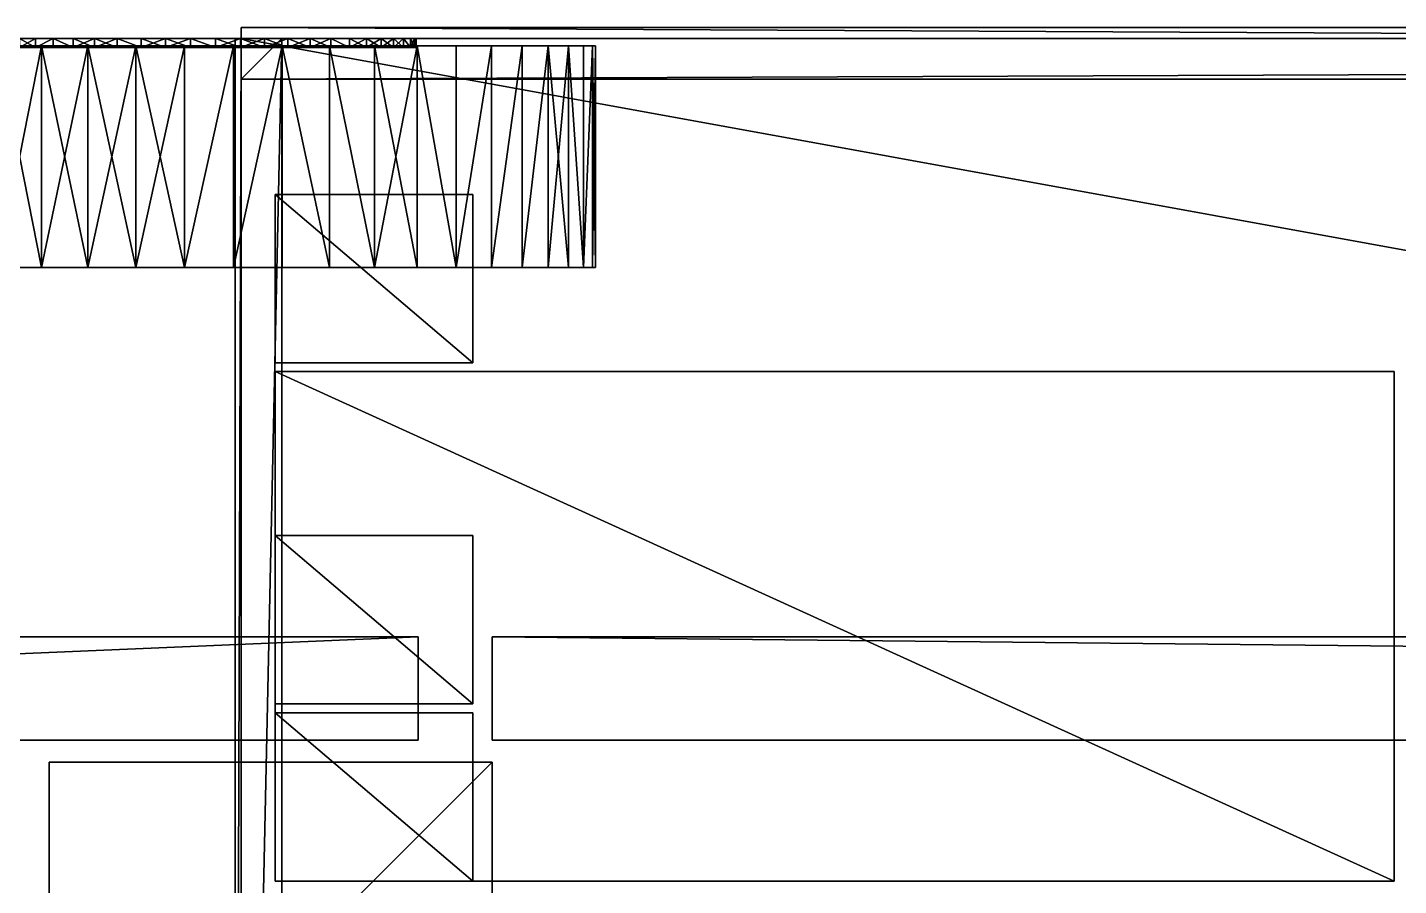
# Model space of a CAD drawing. Header units: millimetres. Extents: x -3100 to 14040, y -1280 to 1295.
# Drawn here: x -330 to 1528, y 133 to 1295 of the extents above; entities that cross this region are included whole.
import ezdxf

# ---------------------------------------------------------------- set-up
doc = ezdxf.new("R2010")
doc.units = ezdxf.units.MM

msp = doc.modelspace()

# ---------------------------------------------------------------- linework, layer by layer
at = {"layer": 'CAD_75LAB'}
for points in [[(-40, 1225, 1320), (-40, 1295, 1250), (-40, 1225, 1250)], [(-40, 1225, 1320), (-40, 1295, 1320), (-40, 1295, 1250)], [(14040, 1295, 1250), (-40, 1295, 1250), (-40, 1295, 1320)], [(14040, 1295, 1320), (14040, 1295, 1250), (-40, 1295, 1320)], [(14040, 1225, 1250), (-40, 1225, 1250), (-40, 1295, 1250)], [(14040, 1295, 1250), (14040, 1225, 1250), (-40, 1295, 1250)], [(14040, 1225, 1320), (-40, 1295, 1320), (-40, 1225, 1320)], [(14040, 1295, 1320), (-40, 1295, 1320), (14040, 1225, 1320)], [(-50.18, 1270, 1077.7), (-630.81, 1270, 639.22), (-425.42, 1270, 970.93)], [(-50.18, 1270, 1077.7), (-475.91, 1270, 152.33), (-630.81, 1270, 639.22)], [(-310.48, 1270, 42.71), (-370, 1270, 72.35), (-475.91, 1270, 152.33)], [(-50.18, 1270, 2.3), (-310.48, 1270, 42.71), (-475.91, 1270, 152.33)], [(435.91, 1270, 606.36), (-475.91, 1270, 152.33), (-50.18, 1270, 1077.7)], [(435.91, 1270, 606.36), (-50.18, 1270, 2.3), (-475.91, 1270, 152.33)], [(-50.18, 1270, 1077.7), (-425.42, 1270, 970.93), (-370, 1270, 1007.65)], [(-318.81, 1280, 740.82), (-396.52, 1280, 556.96), (-384.97, 1280, 623.67)], [(-238.6, 1280, 802.68), (-396.52, 1280, 556.96), (-318.81, 1280, 740.82)], [(-238.6, 1280, 802.68), (-373.57, 1280, 424.39), (-396.52, 1280, 556.96)], [(-318.81, 1268, 740.82), (-384.97, 1268, 623.67), (-396.52, 1268, 556.96)], [(-238.6, 1268, 802.68), (-318.81, 1268, 740.82), (-396.52, 1268, 556.96)], [(-238.6, 1268, 802.68), (-396.52, 1268, 556.96), (-373.57, 1268, 424.39)], [(-318.81, 1280, 740.82), (-384.97, 1280, 623.67), (-340.28, 1280, 714.57)], [(-318.81, 1268, 740.82), (-340.28, 1268, 714.57), (-384.97, 1268, 623.67)], [(-373.57, 1280, 424.39), (-318.81, 1280, 339.18), (-340.28, 1280, 365.43)], [(-238.6, 1280, 802.68), (-318.81, 1280, 339.18), (-373.57, 1280, 424.39)], [(-373.57, 1268, 424.39), (-340.28, 1268, 365.43), (-318.81, 1268, 339.18)], [(-238.6, 1268, 802.68), (-373.57, 1268, 424.39), (-318.81, 1268, 339.18)], [(-370, 970, 1007.65), (-310.48, 1270, 1037.29), (-370, 1270, 1007.65)], [(-370, 970, 1007.65), (-310.48, 970, 1037.29), (-310.48, 1270, 1037.29)], [(-310.48, 970, 42.71), (-370, 970, 72.35), (-370, 1270, 72.35)], [(-310.48, 970, 42.71), (-370, 1270, 72.35), (-310.48, 1270, 42.71)], [(-247.78, 1270, 1059.39), (-370, 1270, 1007.65), (-310.48, 1270, 1037.29)], [(-50.18, 1270, 1077.7), (-370, 1270, 1007.65), (-247.78, 1270, 1059.39)], [(-340.28, 1268, 714.57), (-318.81, 1268, 740.82), (-318.81, 1280, 740.82)], [(-340.28, 1268, 714.57), (-318.81, 1280, 740.82), (-340.28, 1280, 714.57)], [(-318.81, 1268, 339.18), (-340.28, 1268, 365.43), (-340.28, 1280, 365.43)], [(-318.81, 1268, 339.18), (-340.28, 1280, 365.43), (-318.81, 1280, 339.18)], [(-318.81, 1268, 740.82), (-294.49, 1280, 764.46), (-318.81, 1280, 740.82)], [(-318.81, 1268, 740.82), (-294.49, 1268, 764.46), (-294.49, 1280, 764.46)], [(-318.81, 1268, 339.18), (-318.81, 1280, 339.18), (-294.49, 1280, 315.54)], [(-294.49, 1268, 315.54), (-318.81, 1268, 339.18), (-294.49, 1280, 315.54)], [(-267.64, 1280, 294.83), (-294.49, 1280, 315.54), (-318.81, 1280, 339.18)], [(-238.6, 1280, 277.32), (-267.64, 1280, 294.83), (-318.81, 1280, 339.18)], [(-238.6, 1280, 802.68), (-318.81, 1280, 740.82), (-294.49, 1280, 764.46)], [(-238.6, 1280, 802.68), (-238.6, 1280, 277.32), (-318.81, 1280, 339.18)], [(-267.64, 1268, 294.83), (-318.81, 1268, 339.18), (-294.49, 1268, 315.54)], [(-238.6, 1268, 277.32), (-318.81, 1268, 339.18), (-267.64, 1268, 294.83)], [(-238.6, 1268, 802.68), (-294.49, 1268, 764.46), (-318.81, 1268, 740.82)], [(-238.6, 1268, 802.68), (-318.81, 1268, 339.18), (-238.6, 1268, 277.32)], [(-247.78, 970, 1059.39), (-247.78, 1270, 1059.39), (-310.48, 1270, 1037.29)], [(-310.48, 970, 1037.29), (-247.78, 970, 1059.39), (-310.48, 1270, 1037.29)], [(-310.48, 970, 42.71), (-310.48, 1270, 42.71), (-247.78, 1270, 20.61)], [(-247.78, 970, 20.61), (-310.48, 970, 42.71), (-247.78, 1270, 20.61)], [(-50.18, 1270, 2.3), (-247.78, 1270, 20.61), (-310.48, 1270, 42.71)], [(-267.64, 1268, 785.17), (-267.64, 1280, 785.17), (-294.49, 1280, 764.46)], [(-294.49, 1268, 764.46), (-267.64, 1268, 785.17), (-294.49, 1280, 764.46)], [(-267.64, 1268, 294.83), (-294.49, 1268, 315.54), (-294.49, 1280, 315.54)], [(-267.64, 1268, 294.83), (-294.49, 1280, 315.54), (-267.64, 1280, 294.83)], [(-238.6, 1280, 802.68), (-294.49, 1280, 764.46), (-267.64, 1280, 785.17)], [(-238.6, 1268, 802.68), (-267.64, 1268, 785.17), (-294.49, 1268, 764.46)], [(-238.6, 1268, 802.68), (-238.6, 1280, 802.68), (-267.64, 1280, 785.17)], [(-267.64, 1268, 785.17), (-238.6, 1268, 802.68), (-267.64, 1280, 785.17)], [(-267.64, 1268, 294.83), (-267.64, 1280, 294.83), (-238.6, 1280, 277.32)], [(-238.6, 1268, 277.32), (-267.64, 1268, 294.83), (-238.6, 1280, 277.32)], [(-247.78, 970, 1059.39), (-182.83, 1270, 1073.61), (-247.78, 1270, 1059.39)], [(-247.78, 970, 1059.39), (-182.83, 970, 1073.61), (-182.83, 1270, 1073.61)], [(-182.83, 970, 6.39), (-247.78, 970, 20.61), (-247.78, 1270, 20.61)], [(-182.83, 970, 6.39), (-247.78, 1270, 20.61), (-182.83, 1270, 6.39)], [(-50.18, 1270, 2.3), (-182.83, 1270, 6.39), (-247.78, 1270, 20.61)], [(-116.63, 1270, 1079.74), (-247.78, 1270, 1059.39), (-182.83, 1270, 1073.61)], [(-50.18, 1270, 1077.7), (-247.78, 1270, 1059.39), (-116.63, 1270, 1079.74)], [(-238.6, 1268, 802.68), (-207.75, 1280, 816.76), (-238.6, 1280, 802.68)], [(-238.6, 1268, 802.68), (-207.75, 1268, 816.76), (-207.75, 1280, 816.76)], [(-207.75, 1268, 263.24), (-238.6, 1268, 277.32), (-238.6, 1280, 277.32)], [(-207.75, 1268, 263.24), (-238.6, 1280, 277.32), (-207.75, 1280, 263.24)], [(-175.5, 1280, 827.24), (-238.6, 1280, 277.32), (-238.6, 1280, 802.68)], [(-175.5, 1280, 827.24), (-238.6, 1280, 802.68), (-207.75, 1280, 816.76)], [(-175.5, 1280, 827.24), (-207.75, 1280, 263.24), (-238.6, 1280, 277.32)], [(-175.5, 1268, 827.24), (-238.6, 1268, 802.68), (-238.6, 1268, 277.32)], [(-175.5, 1268, 827.24), (-207.75, 1268, 816.76), (-238.6, 1268, 802.68)], [(-175.5, 1268, 827.24), (-238.6, 1268, 277.32), (-207.75, 1268, 263.24)], [(-175.5, 1268, 827.24), (-175.5, 1280, 827.24), (-207.75, 1280, 816.76)], [(-207.75, 1268, 816.76), (-175.5, 1268, 827.24), (-207.75, 1280, 816.76)], [(-175.5, 1268, 252.76), (-207.75, 1268, 263.24), (-207.75, 1280, 263.24)], [(-175.5, 1268, 252.76), (-207.75, 1280, 263.24), (-175.5, 1280, 252.76)], [(-108.48, 1280, 243.12), (-175.5, 1280, 252.76), (-207.75, 1280, 263.24)], [(-41.02, 1280, 248.92), (-108.48, 1280, 243.12), (-207.75, 1280, 263.24)], [(23.38, 1280, 269.84), (-41.02, 1280, 248.92), (-207.75, 1280, 263.24)], [(81.36, 1280, 304.81), (23.38, 1280, 269.84), (-207.75, 1280, 263.24)], [(23.38, 1280, 810.16), (-207.75, 1280, 263.24), (-175.5, 1280, 827.24)], [(23.38, 1280, 810.16), (81.36, 1280, 304.81), (-207.75, 1280, 263.24)], [(-108.48, 1268, 243.12), (-207.75, 1268, 263.24), (-175.5, 1268, 252.76)], [(-41.02, 1268, 248.92), (-207.75, 1268, 263.24), (-108.48, 1268, 243.12)], [(23.38, 1268, 269.84), (-207.75, 1268, 263.24), (-41.02, 1268, 248.92)], [(81.36, 1268, 304.81), (-207.75, 1268, 263.24), (23.38, 1268, 269.84)], [(23.38, 1268, 810.16), (-175.5, 1268, 827.24), (-207.75, 1268, 263.24)], [(23.38, 1268, 810.16), (-207.75, 1268, 263.24), (81.36, 1268, 304.81)], [(-182.83, 970, 1073.61), (-116.63, 970, 1079.74), (-116.63, 1270, 1079.74)], [(-182.83, 970, 1073.61), (-116.63, 1270, 1079.74), (-182.83, 1270, 1073.61)], [(-116.63, 970, 0.26), (-182.83, 970, 6.39), (-182.83, 1270, 6.39)], [(-116.63, 970, 0.26), (-182.83, 1270, 6.39), (-116.63, 1270, 0.26)], [(-50.18, 1270, 2.3), (-116.63, 1270, 0.26), (-182.83, 1270, 6.39)], [(-142.27, 1268, 833.98), (-142.27, 1280, 833.98), (-175.5, 1280, 827.24)], [(-175.5, 1268, 827.24), (-142.27, 1268, 833.98), (-175.5, 1280, 827.24)], [(-175.5, 1268, 252.76), (-175.5, 1280, 252.76), (-142.27, 1280, 246.02)], [(-142.27, 1268, 246.02), (-175.5, 1268, 252.76), (-142.27, 1280, 246.02)], [(-108.48, 1280, 243.12), (-142.27, 1280, 246.02), (-175.5, 1280, 252.76)], [(-74.58, 1280, 835.91), (-175.5, 1280, 827.24), (-142.27, 1280, 833.98)], [(-41.02, 1280, 831.08), (-175.5, 1280, 827.24), (-74.58, 1280, 835.91)], [(23.38, 1280, 810.16), (-175.5, 1280, 827.24), (-41.02, 1280, 831.08)], [(-108.48, 1268, 243.12), (-175.5, 1268, 252.76), (-142.27, 1268, 246.02)], [(-74.58, 1268, 835.91), (-142.27, 1268, 833.98), (-175.5, 1268, 827.24)], [(-41.02, 1268, 831.08), (-74.58, 1268, 835.91), (-175.5, 1268, 827.24)], [(23.38, 1268, 810.16), (-41.02, 1268, 831.08), (-175.5, 1268, 827.24)], [(-108.48, 1268, 836.88), (-108.48, 1280, 836.88), (-142.27, 1280, 833.98)], [(-142.27, 1268, 833.98), (-108.48, 1268, 836.88), (-142.27, 1280, 833.98)], [(-142.27, 1268, 246.02), (-142.27, 1280, 246.02), (-108.48, 1280, 243.12)], [(-108.48, 1268, 243.12), (-142.27, 1268, 246.02), (-108.48, 1280, 243.12)], [(-74.58, 1280, 835.91), (-142.27, 1280, 833.98), (-108.48, 1280, 836.88)], [(-74.58, 1268, 835.91), (-108.48, 1268, 836.88), (-142.27, 1268, 833.98)], [(-116.63, 970, 1079.74), (-50.18, 970, 1077.7), (-50.18, 1270, 1077.7)], [(-116.63, 970, 1079.74), (-50.18, 1270, 1077.7), (-116.63, 1270, 1079.74)], [(-116.63, 970, 0.26), (-116.63, 1270, 0.26), (-50.18, 1270, 2.3)], [(-50.18, 970, 2.3), (-116.63, 970, 0.26), (-50.18, 1270, 2.3)], [(-74.58, 1268, 835.91), (-74.58, 1280, 835.91), (-108.48, 1280, 836.88)], [(-108.48, 1268, 836.88), (-74.58, 1268, 835.91), (-108.48, 1280, 836.88)], [(-74.58, 1268, 244.09), (-108.48, 1268, 243.12), (-108.48, 1280, 243.12)], [(-74.58, 1268, 244.09), (-108.48, 1280, 243.12), (-74.58, 1280, 244.09)], [(-41.02, 1280, 248.92), (-74.58, 1280, 244.09), (-108.48, 1280, 243.12)], [(-41.02, 1268, 248.92), (-108.48, 1268, 243.12), (-74.58, 1268, 244.09)], [(-74.58, 1268, 835.91), (-41.02, 1280, 831.08), (-74.58, 1280, 835.91)], [(-74.58, 1268, 835.91), (-41.02, 1268, 831.08), (-41.02, 1280, 831.08)], [(-41.02, 1268, 248.92), (-74.58, 1268, 244.09), (-74.58, 1280, 244.09)], [(-41.02, 1268, 248.92), (-74.58, 1280, 244.09), (-41.02, 1280, 248.92)], [(-50.18, 970, 1077.7), (15.52, 970, 1067.5), (15.52, 1270, 1067.5)], [(-50.18, 970, 1077.7), (15.52, 1270, 1067.5), (-50.18, 1270, 1077.7)], [(-50.18, 970, 2.3), (-50.18, 1270, 2.3), (15.52, 1270, 12.5)], [(15.52, 970, 12.5), (-50.18, 970, 2.3), (15.52, 1270, 12.5)], [(198.28, 1270, 89.85), (15.52, 1270, 12.5), (-50.18, 1270, 2.3)], [(435.91, 1270, 606.36), (198.28, 1270, 89.85), (-50.18, 1270, 2.3)], [(140.7, 1270, 1023.39), (-50.18, 1270, 1077.7), (15.52, 1270, 1067.5)], [(198.28, 1270, 990.15), (-50.18, 1270, 1077.7), (140.7, 1270, 1023.39)], [(299.06, 1270, 903.8), (-50.18, 1270, 1077.7), (198.28, 1270, 990.15)], [(299.06, 1270, 903.8), (435.91, 1270, 606.36), (-50.18, 1270, 1077.7)], [(-48, 1280, 3940), (-48, 1280, 1250), (-48, -1280, 1250)], [(-48, -1280, 3940), (-48, 1280, 3940), (-48, -1280, 1250)], [(-40, 1280, 3940), (-40, 1280, 1250), (-48, 1280, 1250)], [(-40, 1280, 3940), (-48, 1280, 1250), (-48, 1280, 3940)], [(-40, 1280, 1250), (-48, -1280, 1250), (-48, 1280, 1250)], [(-40, 1280, 1250), (-40, -1280, 1250), (-48, -1280, 1250)], [(-40, 1280, 3940), (-48, 1280, 3940), (-48, -1280, 3940)], [(-40, 1280, 3940), (-48, -1280, 3940), (-40, -1280, 3940)], [(-41.02, 1268, 831.08), (-8.22, 1268, 822.46), (-8.22, 1280, 822.46)], [(-41.02, 1268, 831.08), (-8.22, 1280, 822.46), (-41.02, 1280, 831.08)], [(-8.22, 1268, 257.54), (-41.02, 1268, 248.92), (-41.02, 1280, 248.92)], [(-8.22, 1268, 257.54), (-41.02, 1280, 248.92), (-8.22, 1280, 257.54)], [(23.38, 1280, 269.84), (-8.22, 1280, 257.54), (-41.02, 1280, 248.92)], [(23.38, 1280, 810.16), (-41.02, 1280, 831.08), (-8.22, 1280, 822.46)], [(23.38, 1268, 269.84), (-41.02, 1268, 248.92), (-8.22, 1268, 257.54)], [(23.38, 1268, 810.16), (-8.22, 1268, 822.46), (-41.02, 1268, 831.08)], [(-40, -1280, 1250), (-40, 1280, 1160), (-40, -1280, 1160)], [(-40, -1280, 1250), (-40, 1280, 1250), (-40, 1280, 1160)], [(14040, 1280, 1160), (-40, 1280, 1160), (-40, 1280, 1250)], [(14040, 1280, 1250), (14040, 1280, 1160), (-40, 1280, 1250)], [(14040, -1280, 1160), (-40, -1280, 1160), (-40, 1280, 1160)], [(14040, 1280, 1160), (14040, -1280, 1160), (-40, 1280, 1160)], [(14040, -1280, 1250), (-40, 1280, 1250), (-40, -1280, 1250)], [(14040, 1280, 1250), (-40, 1280, 1250), (14040, -1280, 1250)], [(-40, 1280, 3940), (-40, 1280, 1250), (-40, 1225, 1250)], [(-40, 1225, 3940), (-40, 1280, 3940), (-40, 1225, 1250)], [(-40, 1280, 3940), (15, 1280, 1250), (-40, 1280, 1250)], [(15, 1280, 3940), (15, 1280, 1250), (-40, 1280, 3940)], [(15, 1280, 1250), (-40, 1225, 1250), (-40, 1280, 1250)], [(15, 1280, 1250), (15, 1225, 1250), (-40, 1225, 1250)], [(15, 1280, 3940), (-40, 1280, 3940), (-40, 1225, 3940)], [(15, 1280, 3940), (-40, 1225, 3940), (15, 1225, 3940)], [(-40, 1225, 3995), (-40, 1280, 3940), (-40, 1225, 3940)], [(-40, 1225, 3995), (-40, 1280, 3995), (-40, 1280, 3940)], [(14040, 1280, 3995), (14040, 1280, 3940), (-40, 1280, 3940)], [(14040, 1280, 3995), (-40, 1280, 3940), (-40, 1280, 3995)], [(14040, 1280, 3940), (-40, 1225, 3940), (-40, 1280, 3940)], [(14040, 1280, 3940), (14040, 1225, 3940), (-40, 1225, 3940)], [(14040, 1280, 3995), (-40, 1280, 3995), (-40, 1225, 3995)], [(14040, 1280, 3995), (-40, 1225, 3995), (14040, 1225, 3995)], [(-40, -1280, 3995), (-40, 1280, 3940), (-40, -1280, 3940)], [(-40, -1280, 3995), (-40, 1280, 3995), (-40, 1280, 3940)], [(15, 1280, 3995), (15, 1280, 3940), (-40, 1280, 3940)], [(15, 1280, 3995), (-40, 1280, 3940), (-40, 1280, 3995)], [(15, 1280, 3940), (-40, -1280, 3940), (-40, 1280, 3940)], [(15, 1280, 3940), (15, -1280, 3940), (-40, -1280, 3940)], [(15, 1280, 3995), (-40, 1280, 3995), (-40, -1280, 3995)], [(15, 1280, 3995), (-40, -1280, 3995), (15, -1280, 3995)], [(-40, 1280, 3940), (-40, -1280, 1250), (-40, 1280, 1250)], [(-40, -1280, 3940), (-40, -1280, 1250), (-40, 1280, 3940)], [(-8.22, 1268, 822.46), (23.38, 1268, 810.16), (23.38, 1280, 810.16)], [(-8.22, 1268, 822.46), (23.38, 1280, 810.16), (-8.22, 1280, 822.46)], [(23.38, 1268, 269.84), (-8.22, 1280, 257.54), (23.38, 1280, 269.84)], [(23.38, 1268, 269.84), (-8.22, 1268, 257.54), (-8.22, 1280, 257.54)], [(15, 1280, 3940), (15, 1225, 1250), (15, 1280, 1250)], [(15, 1225, 3940), (15, 1225, 1250), (15, 1280, 3940)], [(15, -1280, 3995), (15, -1280, 3940), (15, 1280, 3940)], [(15, -1280, 3995), (15, 1280, 3940), (15, 1280, 3995)], [(79.47, 970, 1049.3), (79.47, 1270, 1049.3), (15.52, 1270, 1067.5)], [(15.52, 970, 1067.5), (79.47, 970, 1049.3), (15.52, 1270, 1067.5)], [(79.47, 970, 30.7), (15.52, 970, 12.5), (15.52, 1270, 12.5)], [(79.47, 970, 30.7), (15.52, 1270, 12.5), (79.47, 1270, 30.7)], [(198.28, 1270, 89.85), (79.47, 1270, 30.7), (15.52, 1270, 12.5)], [(140.7, 1270, 1023.39), (15.52, 1270, 1067.5), (79.47, 1270, 1049.3)], [(23.38, 1268, 810.16), (53.37, 1268, 794.34), (53.37, 1280, 794.34)], [(23.38, 1268, 810.16), (53.37, 1280, 794.34), (23.38, 1280, 810.16)], [(53.37, 1268, 285.66), (23.38, 1280, 269.84), (53.37, 1280, 285.66)], [(53.37, 1268, 285.66), (23.38, 1268, 269.84), (23.38, 1280, 269.84)], [(81.36, 1280, 304.81), (53.37, 1280, 285.66), (23.38, 1280, 269.84)], [(23.38, 1280, 810.16), (189.28, 1280, 607.27), (81.36, 1280, 304.81)], [(53.37, 1280, 794.34), (189.28, 1280, 607.27), (23.38, 1280, 810.16)], [(81.36, 1268, 304.81), (23.38, 1268, 269.84), (53.37, 1268, 285.66)], [(23.38, 1268, 810.16), (81.36, 1268, 304.81), (189.28, 1268, 607.27)], [(53.37, 1268, 794.34), (23.38, 1268, 810.16), (189.28, 1268, 607.27)], [(53.37, 1268, 794.34), (81.36, 1268, 775.19), (81.36, 1280, 775.19)], [(53.37, 1268, 794.34), (81.36, 1280, 775.19), (53.37, 1280, 794.34)], [(81.36, 1268, 304.81), (53.37, 1268, 285.66), (53.37, 1280, 285.66)], [(81.36, 1268, 304.81), (53.37, 1280, 285.66), (81.36, 1280, 304.81)], [(149.85, 1280, 700.57), (189.28, 1280, 607.27), (53.37, 1280, 794.34)], [(106.99, 1280, 752.99), (53.37, 1280, 794.34), (81.36, 1280, 775.19)], [(106.99, 1280, 752.99), (149.85, 1280, 700.57), (53.37, 1280, 794.34)], [(149.85, 1268, 700.57), (53.37, 1268, 794.34), (189.28, 1268, 607.27)], [(106.99, 1268, 752.99), (81.36, 1268, 775.19), (53.37, 1268, 794.34)], [(106.99, 1268, 752.99), (53.37, 1268, 794.34), (149.85, 1268, 700.57)], [(140.7, 970, 1023.39), (140.7, 1270, 1023.39), (79.47, 1270, 1049.3)], [(79.47, 970, 1049.3), (140.7, 970, 1023.39), (79.47, 1270, 1049.3)], [(140.7, 970, 56.61), (79.47, 970, 30.7), (79.47, 1270, 30.7)], [(140.7, 970, 56.61), (79.47, 1270, 30.7), (140.7, 1270, 56.61)], [(198.28, 1270, 89.85), (140.7, 1270, 56.61), (79.47, 1270, 30.7)], [(106.99, 1268, 752.99), (106.99, 1280, 752.99), (81.36, 1280, 775.19)], [(81.36, 1268, 775.19), (106.99, 1268, 752.99), (81.36, 1280, 775.19)], [(106.99, 1268, 327.01), (81.36, 1268, 304.81), (81.36, 1280, 304.81)], [(106.99, 1268, 327.01), (81.36, 1280, 304.81), (106.99, 1280, 327.01)], [(189.28, 1280, 472.73), (106.99, 1280, 327.01), (81.36, 1280, 304.81)], [(189.28, 1280, 607.27), (189.28, 1280, 472.73), (81.36, 1280, 304.81)], [(189.28, 1268, 472.73), (81.36, 1268, 304.81), (106.99, 1268, 327.01)], [(189.28, 1268, 607.27), (81.36, 1268, 304.81), (189.28, 1268, 472.73)], [(129.92, 1268, 728), (129.92, 1280, 728), (106.99, 1280, 752.99)], [(106.99, 1268, 752.99), (129.92, 1268, 728), (106.99, 1280, 752.99)], [(106.99, 1268, 327.01), (106.99, 1280, 327.01), (129.92, 1280, 352)], [(129.92, 1268, 352), (106.99, 1268, 327.01), (129.92, 1280, 352)], [(149.85, 1280, 379.43), (129.92, 1280, 352), (106.99, 1280, 327.01)], [(166.53, 1280, 408.96), (149.85, 1280, 379.43), (106.99, 1280, 327.01)], [(179.73, 1280, 440.19), (166.53, 1280, 408.96), (106.99, 1280, 327.01)], [(189.28, 1280, 472.73), (179.73, 1280, 440.19), (106.99, 1280, 327.01)], [(106.99, 1280, 752.99), (129.92, 1280, 728), (149.85, 1280, 700.57)], [(149.85, 1268, 379.43), (106.99, 1268, 327.01), (129.92, 1268, 352)], [(166.53, 1268, 408.96), (106.99, 1268, 327.01), (149.85, 1268, 379.43)], [(179.73, 1268, 440.19), (106.99, 1268, 327.01), (166.53, 1268, 408.96)], [(189.28, 1268, 472.73), (106.99, 1268, 327.01), (179.73, 1268, 440.19)], [(106.99, 1268, 752.99), (149.85, 1268, 700.57), (129.92, 1268, 728)], [(129.92, 1268, 728), (149.85, 1268, 700.57), (149.85, 1280, 700.57)], [(129.92, 1268, 728), (149.85, 1280, 700.57), (129.92, 1280, 728)], [(149.85, 1268, 379.43), (129.92, 1280, 352), (149.85, 1280, 379.43)], [(149.85, 1268, 379.43), (129.92, 1268, 352), (129.92, 1280, 352)], [(140.7, 970, 1023.39), (198.28, 970, 990.15), (198.28, 1270, 990.15)], [(140.7, 970, 1023.39), (198.28, 1270, 990.15), (140.7, 1270, 1023.39)], [(198.28, 970, 89.85), (140.7, 970, 56.61), (140.7, 1270, 56.61)], [(198.28, 970, 89.85), (140.7, 1270, 56.61), (198.28, 1270, 89.85)], [(149.85, 1268, 700.57), (166.53, 1268, 671.04), (166.53, 1280, 671.04)], [(149.85, 1268, 700.57), (166.53, 1280, 671.04), (149.85, 1280, 700.57)], [(166.53, 1268, 408.96), (149.85, 1280, 379.43), (166.53, 1280, 408.96)], [(166.53, 1268, 408.96), (149.85, 1268, 379.43), (149.85, 1280, 379.43)], [(149.85, 1280, 700.57), (166.53, 1280, 671.04), (189.28, 1280, 607.27)], [(149.85, 1268, 700.57), (189.28, 1268, 607.27), (166.53, 1268, 671.04)], [(179.73, 1268, 639.81), (179.73, 1280, 639.81), (166.53, 1280, 671.04)], [(166.53, 1268, 671.04), (179.73, 1268, 639.81), (166.53, 1280, 671.04)], [(166.53, 1268, 408.96), (166.53, 1280, 408.96), (179.73, 1280, 440.19)], [(179.73, 1268, 440.19), (166.53, 1268, 408.96), (179.73, 1280, 440.19)], [(166.53, 1280, 671.04), (179.73, 1280, 639.81), (189.28, 1280, 607.27)], [(166.53, 1268, 671.04), (189.28, 1268, 607.27), (179.73, 1268, 639.81)], [(189.28, 1268, 607.27), (189.28, 1280, 607.27), (179.73, 1280, 639.81)], [(179.73, 1268, 639.81), (189.28, 1268, 607.27), (179.73, 1280, 639.81)], [(189.28, 1268, 472.73), (179.73, 1280, 440.19), (189.28, 1280, 472.73)], [(189.28, 1268, 472.73), (179.73, 1268, 440.19), (179.73, 1280, 440.19)], [(189.28, 1268, 607.27), (195.06, 1268, 573.86), (195.06, 1280, 573.86)], [(189.28, 1268, 607.27), (195.06, 1280, 573.86), (189.28, 1280, 607.27)], [(195.06, 1268, 506.14), (189.28, 1280, 472.73), (195.06, 1280, 506.14)], [(195.06, 1268, 506.14), (189.28, 1268, 472.73), (189.28, 1280, 472.73)], [(197, 1280, 540), (195.06, 1280, 506.14), (189.28, 1280, 472.73)], [(195.06, 1280, 573.86), (197, 1280, 540), (189.28, 1280, 472.73)], [(189.28, 1280, 607.27), (195.06, 1280, 573.86), (189.28, 1280, 472.73)], [(197, 1268, 540), (189.28, 1268, 472.73), (195.06, 1268, 506.14)], [(195.06, 1268, 573.86), (189.28, 1268, 472.73), (197, 1268, 540)], [(189.28, 1268, 607.27), (189.28, 1268, 472.73), (195.06, 1268, 573.86)], [(195.06, 1268, 573.86), (197, 1268, 540), (197, 1280, 540)], [(195.06, 1268, 573.86), (197, 1280, 540), (195.06, 1280, 573.86)], [(197, 1268, 540), (195.06, 1280, 506.14), (197, 1280, 540)], [(197, 1268, 540), (195.06, 1268, 506.14), (195.06, 1280, 506.14)], [(251.33, 970, 950.08), (251.33, 1270, 950.08), (198.28, 1270, 990.15)], [(198.28, 970, 990.15), (251.33, 970, 950.08), (198.28, 1270, 990.15)], [(251.33, 970, 129.92), (198.28, 970, 89.85), (198.28, 1270, 89.85)], [(251.33, 970, 129.92), (198.28, 1270, 89.85), (251.33, 1270, 129.92)], [(435.91, 1270, 606.36), (251.33, 1270, 129.92), (198.28, 1270, 89.85)], [(299.06, 1270, 903.8), (198.28, 1270, 990.15), (251.33, 1270, 950.08)], [(251.33, 970, 950.08), (299.06, 970, 903.8), (299.06, 1270, 903.8)], [(251.33, 970, 950.08), (299.06, 1270, 903.8), (251.33, 1270, 950.08)], [(251.33, 970, 129.92), (251.33, 1270, 129.92), (299.06, 1270, 176.2)], [(299.06, 970, 176.2), (251.33, 970, 129.92), (299.06, 1270, 176.2)], [(340.75, 1270, 228), (299.06, 1270, 176.2), (251.33, 1270, 129.92)], [(435.91, 1270, 606.36), (340.75, 1270, 228), (251.33, 1270, 129.92)], [(299.06, 970, 903.8), (340.75, 970, 852), (340.75, 1270, 852)], [(299.06, 970, 903.8), (340.75, 1270, 852), (299.06, 1270, 903.8)], [(299.06, 970, 176.2), (299.06, 1270, 176.2), (340.75, 1270, 228)], [(340.75, 970, 228), (299.06, 970, 176.2), (340.75, 1270, 228)], [(299.06, 1270, 903.8), (403.54, 1270, 735.07), (435.91, 1270, 606.36)], [(299.06, 1270, 903.8), (340.75, 1270, 852), (403.54, 1270, 735.07)], [(340.75, 970, 852), (375.75, 970, 795.47), (375.75, 1270, 795.47)], [(340.75, 970, 852), (375.75, 1270, 795.47), (340.75, 1270, 852)], [(340.75, 970, 228), (340.75, 1270, 228), (375.75, 1270, 284.53)], [(375.75, 970, 284.53), (340.75, 970, 228), (375.75, 1270, 284.53)], [(435.91, 1270, 606.36), (375.75, 1270, 284.53), (340.75, 1270, 228)], [(340.75, 1270, 852), (375.75, 1270, 795.47), (403.54, 1270, 735.07)], [(375.75, 970, 795.47), (403.54, 970, 735.07), (403.54, 1270, 735.07)], [(375.75, 970, 795.47), (403.54, 1270, 735.07), (375.75, 1270, 795.47)], [(403.54, 970, 344.93), (375.75, 970, 284.53), (375.75, 1270, 284.53)], [(403.54, 970, 344.93), (375.75, 1270, 284.53), (403.54, 1270, 344.93)], [(423.69, 1270, 408.29), (403.54, 1270, 344.93), (375.75, 1270, 284.53)], [(440, 1270, 540), (423.69, 1270, 408.29), (375.75, 1270, 284.53)], [(435.91, 1270, 606.36), (440, 1270, 540), (375.75, 1270, 284.53)], [(423.69, 970, 671.71), (423.69, 1270, 671.71), (403.54, 1270, 735.07)], [(403.54, 970, 735.07), (423.69, 970, 671.71), (403.54, 1270, 735.07)], [(423.69, 970, 408.29), (403.54, 1270, 344.93), (423.69, 1270, 408.29)], [(423.69, 970, 408.29), (403.54, 970, 344.93), (403.54, 1270, 344.93)], [(403.54, 1270, 735.07), (423.69, 1270, 671.71), (435.91, 1270, 606.36)], [(423.69, 970, 671.71), (435.91, 970, 606.36), (435.91, 1270, 606.36)], [(423.69, 970, 671.71), (435.91, 1270, 606.36), (423.69, 1270, 671.71)], [(423.69, 970, 408.29), (423.69, 1270, 408.29), (435.91, 1270, 473.64)], [(435.91, 970, 473.64), (423.69, 970, 408.29), (435.91, 1270, 473.64)], [(440, 1270, 540), (435.91, 1270, 473.64), (423.69, 1270, 408.29)], [(440, 970, 540), (440, 1270, 540), (435.91, 1270, 606.36)], [(435.91, 970, 606.36), (440, 970, 540), (435.91, 1270, 606.36)], [(435.91, 970, 473.64), (435.91, 1270, 473.64), (440, 1270, 540)], [(440, 970, 540), (435.91, 970, 473.64), (440, 1270, 540)], [(-40, 1225, 3940), (-40, 1225, 1250), (15, 1225, 1250)], [(15, 1225, 3940), (-40, 1225, 3940), (15, 1225, 1250)], [(14040, 1225, 3995), (-40, 1225, 3940), (14040, 1225, 3940)], [(14040, 1225, 3995), (-40, 1225, 3995), (-40, 1225, 3940)], [(14040, 1225, 1250), (-40, 1225, 1320), (-40, 1225, 1250)], [(14040, 1225, 1320), (-40, 1225, 1320), (14040, 1225, 1250)], [(6, 841, 1412), (6, 1069, 1253), (6, 841, 1253)], [(6, 841, 1412), (6, 1069, 1412), (6, 1069, 1253)], [(274, 1069, 1253), (6, 1069, 1253), (6, 1069, 1412)], [(274, 1069, 1412), (274, 1069, 1253), (6, 1069, 1412)], [(274, 841, 1253), (6, 841, 1253), (6, 1069, 1253)], [(274, 1069, 1253), (274, 841, 1253), (6, 1069, 1253)], [(274, 841, 1412), (6, 1069, 1412), (6, 841, 1412)], [(274, 1069, 1412), (6, 1069, 1412), (274, 841, 1412)], [(6, 841, 1577), (6, 1069, 1418), (6, 841, 1418)], [(6, 841, 1577), (6, 1069, 1577), (6, 1069, 1418)], [(274, 1069, 1418), (6, 1069, 1418), (6, 1069, 1577)], [(274, 1069, 1577), (274, 1069, 1418), (6, 1069, 1577)], [(274, 841, 1418), (6, 841, 1418), (6, 1069, 1418)], [(274, 1069, 1418), (274, 841, 1418), (6, 1069, 1418)], [(274, 841, 1577), (6, 1069, 1577), (6, 841, 1577)], [(274, 1069, 1577), (6, 1069, 1577), (274, 841, 1577)], [(6, 841, 1742), (6, 1069, 1583), (6, 841, 1583)], [(6, 841, 1742), (6, 1069, 1742), (6, 1069, 1583)], [(274, 1069, 1583), (6, 1069, 1583), (6, 1069, 1742)], [(274, 1069, 1742), (274, 1069, 1583), (6, 1069, 1742)], [(274, 841, 1583), (6, 841, 1583), (6, 1069, 1583)], [(274, 1069, 1583), (274, 841, 1583), (6, 1069, 1583)], [(274, 841, 1742), (6, 1069, 1742), (6, 841, 1742)], [(274, 1069, 1742), (6, 1069, 1742), (274, 841, 1742)], [(6, 841, 1907), (6, 1069, 1748), (6, 841, 1748)], [(6, 841, 1907), (6, 1069, 1907), (6, 1069, 1748)], [(274, 1069, 1748), (6, 1069, 1748), (6, 1069, 1907)], [(274, 1069, 1907), (274, 1069, 1748), (6, 1069, 1907)], [(274, 841, 1748), (6, 841, 1748), (6, 1069, 1748)], [(274, 1069, 1748), (274, 841, 1748), (6, 1069, 1748)], [(274, 841, 1907), (6, 1069, 1907), (6, 841, 1907)], [(274, 1069, 1907), (6, 1069, 1907), (274, 841, 1907)], [(6, 841, 2072), (6, 1069, 1913), (6, 841, 1913)], [(6, 841, 2072), (6, 1069, 2072), (6, 1069, 1913)], [(274, 1069, 1913), (6, 1069, 1913), (6, 1069, 2072)], [(274, 1069, 2072), (274, 1069, 1913), (6, 1069, 2072)], [(274, 841, 1913), (6, 841, 1913), (6, 1069, 1913)], [(274, 1069, 1913), (274, 841, 1913), (6, 1069, 1913)], [(274, 841, 2072), (6, 1069, 2072), (6, 841, 2072)], [(274, 1069, 2072), (6, 1069, 2072), (274, 841, 2072)], [(6, 841, 2237), (6, 1069, 2078), (6, 841, 2078)], [(6, 841, 2237), (6, 1069, 2237), (6, 1069, 2078)], [(274, 1069, 2078), (6, 1069, 2078), (6, 1069, 2237)], [(274, 1069, 2237), (274, 1069, 2078), (6, 1069, 2237)], [(274, 841, 2078), (6, 841, 2078), (6, 1069, 2078)], [(274, 1069, 2078), (274, 841, 2078), (6, 1069, 2078)], [(274, 841, 2237), (6, 1069, 2237), (6, 841, 2237)], [(274, 1069, 2237), (6, 1069, 2237), (274, 841, 2237)], [(6, 841, 2402), (6, 1069, 2243), (6, 841, 2243)], [(6, 841, 2402), (6, 1069, 2402), (6, 1069, 2243)], [(274, 1069, 2243), (6, 1069, 2243), (6, 1069, 2402)], [(274, 1069, 2402), (274, 1069, 2243), (6, 1069, 2402)], [(274, 841, 2243), (6, 841, 2243), (6, 1069, 2243)], [(274, 1069, 2243), (274, 841, 2243), (6, 1069, 2243)], [(274, 841, 2402), (6, 1069, 2402), (6, 841, 2402)], [(274, 1069, 2402), (6, 1069, 2402), (274, 841, 2402)], [(6, 841, 2567), (6, 1069, 2408), (6, 841, 2408)], [(6, 841, 2567), (6, 1069, 2567), (6, 1069, 2408)], [(274, 1069, 2408), (6, 1069, 2408), (6, 1069, 2567)], [(274, 1069, 2567), (274, 1069, 2408), (6, 1069, 2567)], [(274, 841, 2408), (6, 841, 2408), (6, 1069, 2408)], [(274, 1069, 2408), (274, 841, 2408), (6, 1069, 2408)], [(274, 841, 2567), (6, 1069, 2567), (6, 841, 2567)], [(274, 1069, 2567), (6, 1069, 2567), (274, 841, 2567)], [(6, 841, 2732), (6, 1069, 2573), (6, 841, 2573)], [(6, 841, 2732), (6, 1069, 2732), (6, 1069, 2573)], [(274, 1069, 2573), (6, 1069, 2573), (6, 1069, 2732)], [(274, 1069, 2732), (274, 1069, 2573), (6, 1069, 2732)], [(274, 841, 2573), (6, 841, 2573), (6, 1069, 2573)], [(274, 1069, 2573), (274, 841, 2573), (6, 1069, 2573)], [(274, 841, 2732), (6, 1069, 2732), (6, 841, 2732)], [(274, 1069, 2732), (6, 1069, 2732), (274, 841, 2732)], [(6, 841, 2897), (6, 1069, 2738), (6, 841, 2738)], [(6, 841, 2897), (6, 1069, 2897), (6, 1069, 2738)], [(274, 1069, 2738), (6, 1069, 2738), (6, 1069, 2897)], [(274, 1069, 2897), (274, 1069, 2738), (6, 1069, 2897)], [(274, 841, 2738), (6, 841, 2738), (6, 1069, 2738)], [(274, 1069, 2738), (274, 841, 2738), (6, 1069, 2738)], [(274, 841, 2897), (6, 1069, 2897), (6, 841, 2897)], [(274, 1069, 2897), (6, 1069, 2897), (274, 841, 2897)], [(6, 841, 3062), (6, 1069, 2903), (6, 841, 2903)], [(6, 841, 3062), (6, 1069, 3062), (6, 1069, 2903)], [(274, 1069, 2903), (6, 1069, 2903), (6, 1069, 3062)], [(274, 1069, 3062), (274, 1069, 2903), (6, 1069, 3062)], [(274, 841, 2903), (6, 841, 2903), (6, 1069, 2903)], [(274, 1069, 2903), (274, 841, 2903), (6, 1069, 2903)], [(274, 841, 3062), (6, 1069, 3062), (6, 841, 3062)], [(274, 1069, 3062), (6, 1069, 3062), (274, 841, 3062)], [(6, 841, 3227), (6, 1069, 3068), (6, 841, 3068)], [(6, 841, 3227), (6, 1069, 3227), (6, 1069, 3068)], [(274, 1069, 3068), (6, 1069, 3068), (6, 1069, 3227)], [(274, 1069, 3227), (274, 1069, 3068), (6, 1069, 3227)], [(274, 841, 3068), (6, 841, 3068), (6, 1069, 3068)], [(274, 1069, 3068), (274, 841, 3068), (6, 1069, 3068)], [(274, 841, 3227), (6, 1069, 3227), (6, 841, 3227)], [(274, 1069, 3227), (6, 1069, 3227), (274, 841, 3227)], [(6, 841, 3392), (6, 1069, 3233), (6, 841, 3233)], [(6, 841, 3392), (6, 1069, 3392), (6, 1069, 3233)], [(274, 1069, 3233), (6, 1069, 3233), (6, 1069, 3392)], [(274, 1069, 3392), (274, 1069, 3233), (6, 1069, 3392)], [(274, 841, 3233), (6, 841, 3233), (6, 1069, 3233)], [(274, 1069, 3233), (274, 841, 3233), (6, 1069, 3233)], [(274, 841, 3392), (6, 1069, 3392), (6, 841, 3392)], [(274, 1069, 3392), (6, 1069, 3392), (274, 841, 3392)], [(6, 841, 3557), (6, 1069, 3398), (6, 841, 3398)], [(6, 841, 3557), (6, 1069, 3557), (6, 1069, 3398)], [(274, 1069, 3398), (6, 1069, 3398), (6, 1069, 3557)], [(274, 1069, 3557), (274, 1069, 3398), (6, 1069, 3557)], [(274, 841, 3398), (6, 841, 3398), (6, 1069, 3398)], [(274, 1069, 3398), (274, 841, 3398), (6, 1069, 3398)], [(274, 841, 3557), (6, 1069, 3557), (6, 841, 3557)], [(274, 1069, 3557), (6, 1069, 3557), (274, 841, 3557)], [(6, 841, 3722), (6, 1069, 3563), (6, 841, 3563)], [(6, 841, 3722), (6, 1069, 3722), (6, 1069, 3563)], [(274, 1069, 3563), (6, 1069, 3563), (6, 1069, 3722)], [(274, 1069, 3722), (274, 1069, 3563), (6, 1069, 3722)], [(274, 841, 3563), (6, 841, 3563), (6, 1069, 3563)], [(274, 1069, 3563), (274, 841, 3563), (6, 1069, 3563)], [(274, 841, 3722), (6, 1069, 3722), (6, 841, 3722)], [(274, 1069, 3722), (6, 1069, 3722), (274, 841, 3722)], [(274, 841, 1412), (274, 841, 1253), (274, 1069, 1253)], [(274, 841, 1412), (274, 1069, 1253), (274, 1069, 1412)], [(274, 841, 1577), (274, 841, 1418), (274, 1069, 1418)], [(274, 841, 1577), (274, 1069, 1418), (274, 1069, 1577)], [(274, 841, 1742), (274, 841, 1583), (274, 1069, 1583)], [(274, 841, 1742), (274, 1069, 1583), (274, 1069, 1742)], [(274, 841, 1907), (274, 841, 1748), (274, 1069, 1748)], [(274, 841, 1907), (274, 1069, 1748), (274, 1069, 1907)], [(274, 841, 2072), (274, 841, 1913), (274, 1069, 1913)], [(274, 841, 2072), (274, 1069, 1913), (274, 1069, 2072)], [(274, 841, 2237), (274, 841, 2078), (274, 1069, 2078)], [(274, 841, 2237), (274, 1069, 2078), (274, 1069, 2237)], [(274, 841, 2402), (274, 841, 2243), (274, 1069, 2243)], [(274, 841, 2402), (274, 1069, 2243), (274, 1069, 2402)], [(274, 841, 2567), (274, 841, 2408), (274, 1069, 2408)], [(274, 841, 2567), (274, 1069, 2408), (274, 1069, 2567)], [(274, 841, 2732), (274, 841, 2573), (274, 1069, 2573)], [(274, 841, 2732), (274, 1069, 2573), (274, 1069, 2732)], [(274, 841, 2897), (274, 841, 2738), (274, 1069, 2738)], [(274, 841, 2897), (274, 1069, 2738), (274, 1069, 2897)], [(274, 841, 3062), (274, 841, 2903), (274, 1069, 2903)], [(274, 841, 3062), (274, 1069, 2903), (274, 1069, 3062)], [(274, 841, 3227), (274, 841, 3068), (274, 1069, 3068)], [(274, 841, 3227), (274, 1069, 3068), (274, 1069, 3227)], [(274, 841, 3392), (274, 841, 3233), (274, 1069, 3233)], [(274, 841, 3392), (274, 1069, 3233), (274, 1069, 3392)], [(274, 841, 3557), (274, 841, 3398), (274, 1069, 3398)], [(274, 841, 3557), (274, 1069, 3398), (274, 1069, 3557)], [(274, 841, 3722), (274, 841, 3563), (274, 1069, 3563)], [(274, 841, 3722), (274, 1069, 3563), (274, 1069, 3722)], [(-50.18, 970, 1077.7), (-425.42, 970, 970.93), (-630.81, 970, 639.22)], [(-50.18, 970, 1077.7), (-630.81, 970, 639.22), (-475.91, 970, 152.33)], [(-310.48, 970, 42.71), (-475.91, 970, 152.33), (-370, 970, 72.35)], [(-50.18, 970, 2.3), (-475.91, 970, 152.33), (-310.48, 970, 42.71)], [(435.91, 970, 606.36), (-50.18, 970, 1077.7), (-475.91, 970, 152.33)], [(435.91, 970, 606.36), (-475.91, 970, 152.33), (-50.18, 970, 2.3)], [(-50.18, 970, 1077.7), (-370, 970, 1007.65), (-425.42, 970, 970.93)], [(-247.78, 970, 1059.39), (-310.48, 970, 1037.29), (-370, 970, 1007.65)], [(-50.18, 970, 1077.7), (-247.78, 970, 1059.39), (-370, 970, 1007.65)], [(-50.18, 970, 2.3), (-310.48, 970, 42.71), (-247.78, 970, 20.61)], [(-50.18, 970, 2.3), (-247.78, 970, 20.61), (-182.83, 970, 6.39)], [(-116.63, 970, 1079.74), (-182.83, 970, 1073.61), (-247.78, 970, 1059.39)], [(-50.18, 970, 1077.7), (-116.63, 970, 1079.74), (-247.78, 970, 1059.39)], [(-50.18, 970, 2.3), (-182.83, 970, 6.39), (-116.63, 970, 0.26)], [(198.28, 970, 89.85), (-50.18, 970, 2.3), (15.52, 970, 12.5)], [(435.91, 970, 606.36), (-50.18, 970, 2.3), (198.28, 970, 89.85)], [(140.7, 970, 1023.39), (15.52, 970, 1067.5), (-50.18, 970, 1077.7)], [(198.28, 970, 990.15), (140.7, 970, 1023.39), (-50.18, 970, 1077.7)], [(299.06, 970, 903.8), (198.28, 970, 990.15), (-50.18, 970, 1077.7)], [(299.06, 970, 903.8), (-50.18, 970, 1077.7), (435.91, 970, 606.36)], [(198.28, 970, 89.85), (15.52, 970, 12.5), (79.47, 970, 30.7)], [(140.7, 970, 1023.39), (79.47, 970, 1049.3), (15.52, 970, 1067.5)], [(198.28, 970, 89.85), (79.47, 970, 30.7), (140.7, 970, 56.61)], [(435.91, 970, 606.36), (198.28, 970, 89.85), (251.33, 970, 129.92)], [(299.06, 970, 903.8), (251.33, 970, 950.08), (198.28, 970, 990.15)], [(340.75, 970, 228), (251.33, 970, 129.92), (299.06, 970, 176.2)], [(435.91, 970, 606.36), (251.33, 970, 129.92), (340.75, 970, 228)], [(299.06, 970, 903.8), (435.91, 970, 606.36), (403.54, 970, 735.07)], [(299.06, 970, 903.8), (403.54, 970, 735.07), (340.75, 970, 852)], [(435.91, 970, 606.36), (340.75, 970, 228), (375.75, 970, 284.53)], [(340.75, 970, 852), (403.54, 970, 735.07), (375.75, 970, 795.47)], [(423.69, 970, 408.29), (375.75, 970, 284.53), (403.54, 970, 344.93)], [(440, 970, 540), (375.75, 970, 284.53), (423.69, 970, 408.29)], [(435.91, 970, 606.36), (375.75, 970, 284.53), (440, 970, 540)], [(403.54, 970, 735.07), (435.91, 970, 606.36), (423.69, 970, 671.71)], [(440, 970, 540), (423.69, 970, 408.29), (435.91, 970, 473.64)], [(274, 841, 1253), (6, 841, 1412), (6, 841, 1253)], [(274, 841, 1412), (6, 841, 1412), (274, 841, 1253)], [(274, 841, 1418), (6, 841, 1577), (6, 841, 1418)], [(274, 841, 1577), (6, 841, 1577), (274, 841, 1418)], [(274, 841, 1583), (6, 841, 1742), (6, 841, 1583)], [(274, 841, 1742), (6, 841, 1742), (274, 841, 1583)], [(274, 841, 1748), (6, 841, 1907), (6, 841, 1748)], [(274, 841, 1907), (6, 841, 1907), (274, 841, 1748)], [(274, 841, 1913), (6, 841, 2072), (6, 841, 1913)], [(274, 841, 2072), (6, 841, 2072), (274, 841, 1913)], [(274, 841, 2078), (6, 841, 2237), (6, 841, 2078)], [(274, 841, 2237), (6, 841, 2237), (274, 841, 2078)], [(274, 841, 2243), (6, 841, 2402), (6, 841, 2243)], [(274, 841, 2402), (6, 841, 2402), (274, 841, 2243)], [(274, 841, 2408), (6, 841, 2567), (6, 841, 2408)], [(274, 841, 2567), (6, 841, 2567), (274, 841, 2408)], [(274, 841, 2573), (6, 841, 2732), (6, 841, 2573)], [(274, 841, 2732), (6, 841, 2732), (274, 841, 2573)], [(274, 841, 2738), (6, 841, 2897), (6, 841, 2738)], [(274, 841, 2897), (6, 841, 2897), (274, 841, 2738)], [(274, 841, 2903), (6, 841, 3062), (6, 841, 2903)], [(274, 841, 3062), (6, 841, 3062), (274, 841, 2903)], [(274, 841, 3068), (6, 841, 3227), (6, 841, 3068)], [(274, 841, 3227), (6, 841, 3227), (274, 841, 3068)], [(274, 841, 3233), (6, 841, 3392), (6, 841, 3233)], [(274, 841, 3392), (6, 841, 3392), (274, 841, 3233)], [(274, 841, 3398), (6, 841, 3557), (6, 841, 3398)], [(274, 841, 3557), (6, 841, 3557), (274, 841, 3398)], [(274, 841, 3563), (6, 841, 3722), (6, 841, 3563)], [(274, 841, 3722), (6, 841, 3722), (274, 841, 3563)], [(6, 139, 1253), (6, 829, 1657), (6, 829, 1253)], [(6, 139, 1657), (6, 829, 1657), (6, 139, 1253)], [(1522, 829, 1657), (1522, 829, 1253), (6, 829, 1253)], [(1522, 829, 1657), (6, 829, 1253), (6, 829, 1657)], [(1522, 139, 1253), (6, 139, 1253), (6, 829, 1253)], [(1522, 829, 1253), (1522, 139, 1253), (6, 829, 1253)], [(1522, 139, 1657), (6, 829, 1657), (6, 139, 1657)], [(1522, 829, 1657), (6, 829, 1657), (1522, 139, 1657)], [(6, 139, 1663), (6, 829, 2067), (6, 829, 1663)], [(6, 139, 2067), (6, 829, 2067), (6, 139, 1663)], [(1522, 829, 2067), (1522, 829, 1663), (6, 829, 1663)], [(1522, 829, 2067), (6, 829, 1663), (6, 829, 2067)], [(1522, 139, 1663), (6, 139, 1663), (6, 829, 1663)], [(1522, 829, 1663), (1522, 139, 1663), (6, 829, 1663)], [(1522, 139, 2067), (6, 829, 2067), (6, 139, 2067)], [(1522, 829, 2067), (6, 829, 2067), (1522, 139, 2067)], [(6, 139, 2073), (6, 829, 2477), (6, 829, 2073)], [(6, 139, 2477), (6, 829, 2477), (6, 139, 2073)], [(1522, 829, 2477), (1522, 829, 2073), (6, 829, 2073)], [(1522, 829, 2477), (6, 829, 2073), (6, 829, 2477)], [(1522, 139, 2073), (6, 139, 2073), (6, 829, 2073)], [(1522, 829, 2073), (1522, 139, 2073), (6, 829, 2073)], [(1522, 139, 2477), (6, 829, 2477), (6, 139, 2477)], [(1522, 829, 2477), (6, 829, 2477), (1522, 139, 2477)], [(6, 139, 2483), (6, 829, 2887), (6, 829, 2483)], [(6, 139, 2887), (6, 829, 2887), (6, 139, 2483)], [(1522, 829, 2887), (1522, 829, 2483), (6, 829, 2483)], [(1522, 829, 2887), (6, 829, 2483), (6, 829, 2887)], [(1522, 139, 2483), (6, 139, 2483), (6, 829, 2483)], [(1522, 829, 2483), (1522, 139, 2483), (6, 829, 2483)], [(1522, 139, 2887), (6, 829, 2887), (6, 139, 2887)], [(1522, 829, 2887), (6, 829, 2887), (1522, 139, 2887)], [(6, 139, 2893), (6, 829, 3297), (6, 829, 2893)], [(6, 139, 3297), (6, 829, 3297), (6, 139, 2893)], [(1522, 829, 3297), (1522, 829, 2893), (6, 829, 2893)], [(1522, 829, 3297), (6, 829, 2893), (6, 829, 3297)], [(1522, 139, 2893), (6, 139, 2893), (6, 829, 2893)], [(1522, 829, 2893), (1522, 139, 2893), (6, 829, 2893)], [(1522, 139, 3297), (6, 829, 3297), (6, 139, 3297)], [(1522, 829, 3297), (6, 829, 3297), (1522, 139, 3297)], [(6, 139, 3303), (6, 829, 3707), (6, 829, 3303)], [(6, 139, 3707), (6, 829, 3707), (6, 139, 3303)], [(1522, 829, 3707), (1522, 829, 3303), (6, 829, 3303)], [(1522, 829, 3707), (6, 829, 3303), (6, 829, 3707)], [(1522, 139, 3303), (6, 139, 3303), (6, 829, 3303)], [(1522, 829, 3303), (1522, 139, 3303), (6, 829, 3303)], [(1522, 139, 3707), (6, 829, 3707), (6, 139, 3707)], [(1522, 829, 3707), (6, 829, 3707), (1522, 139, 3707)], [(1522, 139, 1253), (1522, 829, 1253), (1522, 829, 1657)], [(1522, 139, 1657), (1522, 139, 1253), (1522, 829, 1657)], [(1522, 139, 1663), (1522, 829, 1663), (1522, 829, 2067)], [(1522, 139, 2067), (1522, 139, 1663), (1522, 829, 2067)], [(1522, 139, 2073), (1522, 829, 2073), (1522, 829, 2477)], [(1522, 139, 2477), (1522, 139, 2073), (1522, 829, 2477)], [(1522, 139, 2483), (1522, 829, 2483), (1522, 829, 2887)], [(1522, 139, 2887), (1522, 139, 2483), (1522, 829, 2887)], [(1522, 139, 2893), (1522, 829, 2893), (1522, 829, 3297)], [(1522, 139, 3297), (1522, 139, 2893), (1522, 829, 3297)], [(1522, 139, 3303), (1522, 829, 3303), (1522, 829, 3707)], [(1522, 139, 3707), (1522, 139, 3303), (1522, 829, 3707)], [(6, 379, 3872), (6, 607, 3713), (6, 379, 3713)], [(6, 379, 3872), (6, 607, 3872), (6, 607, 3713)], [(274, 607, 3713), (6, 607, 3713), (6, 607, 3872)], [(274, 607, 3872), (274, 607, 3713), (6, 607, 3872)], [(274, 379, 3713), (6, 379, 3713), (6, 607, 3713)], [(274, 607, 3713), (274, 379, 3713), (6, 607, 3713)], [(274, 379, 3872), (6, 607, 3872), (6, 379, 3872)], [(274, 607, 3872), (6, 607, 3872), (274, 379, 3872)], [(274, 379, 3872), (274, 379, 3713), (274, 607, 3713)], [(274, 379, 3872), (274, 607, 3713), (274, 607, 3872)], [(200, 470, 700), (-3100, 470, 700), (-3100, 470, 1000)], [(200, 470, 1000), (200, 470, 700), (-3100, 470, 1000)], [(200, 470, 700), (-3100, 330, 700), (-3100, 470, 700)], [(200, 470, 700), (200, 330, 700), (-3100, 330, 700)], [(200, 470, 1000), (-3100, 470, 1000), (-3100, 330, 1000)], [(200, 470, 1000), (-3100, 330, 1000), (200, 330, 1000)], [(200, 330, 1000), (200, 330, 700), (200, 470, 700)], [(200, 330, 1000), (200, 470, 700), (200, 470, 1000)], [(300, 470, 1160), (300, 470, 910), (300, 330, 910)], [(300, 330, 1160), (300, 470, 1160), (300, 330, 910)], [(13960, 470, 1160), (13960, 470, 910), (300, 470, 910)], [(13960, 470, 1160), (300, 470, 910), (300, 470, 1160)], [(13960, 330, 910), (300, 330, 910), (300, 470, 910)], [(13960, 470, 910), (13960, 330, 910), (300, 470, 910)], [(13960, 330, 1160), (300, 470, 1160), (300, 330, 1160)], [(13960, 470, 1160), (300, 470, 1160), (13960, 330, 1160)], [(274, 379, 3713), (6, 379, 3872), (6, 379, 3713)], [(274, 379, 3872), (6, 379, 3872), (274, 379, 3713)], [(6, 139, 3872), (6, 367, 3713), (6, 139, 3713)], [(6, 139, 3872), (6, 367, 3872), (6, 367, 3713)], [(274, 367, 3713), (6, 367, 3713), (6, 367, 3872)], [(274, 367, 3872), (274, 367, 3713), (6, 367, 3872)], [(274, 139, 3713), (6, 139, 3713), (6, 367, 3713)], [(274, 367, 3713), (274, 139, 3713), (6, 367, 3713)], [(274, 139, 3872), (6, 367, 3872), (6, 139, 3872)], [(274, 367, 3872), (6, 367, 3872), (274, 139, 3872)], [(274, 139, 3872), (274, 139, 3713), (274, 367, 3713)], [(274, 139, 3872), (274, 367, 3713), (274, 367, 3872)], [(200, 330, 700), (-3100, 330, 1000), (-3100, 330, 700)], [(200, 330, 1000), (-3100, 330, 1000), (200, 330, 700)], [(13960, 330, 1160), (300, 330, 910), (13960, 330, 910)], [(13960, 330, 1160), (300, 330, 1160), (300, 330, 910)], [(-300, -300, 1160), (-300, 300, 1000), (-300, -300, 1000)], [(-300, -300, 1160), (-300, 300, 1160), (-300, 300, 1000)], [(300, 300, 1160), (300, 300, 1000), (-300, 300, 1000)], [(300, 300, 1160), (-300, 300, 1000), (-300, 300, 1160)], [(300, 300, 1000), (-300, -300, 1000), (-300, 300, 1000)], [(300, 300, 1000), (300, -300, 1000), (-300, -300, 1000)], [(300, 300, 1160), (-300, 300, 1160), (-300, -300, 1160)], [(300, 300, 1160), (-300, -300, 1160), (300, -300, 1160)], [(300, -300, 1160), (300, -300, 1000), (300, 300, 1000)], [(300, -300, 1160), (300, 300, 1000), (300, 300, 1160)], [(1522, 139, 1657), (6, 139, 1253), (1522, 139, 1253)], [(1522, 139, 1657), (6, 139, 1657), (6, 139, 1253)], [(1522, 139, 2067), (6, 139, 1663), (1522, 139, 1663)], [(1522, 139, 2067), (6, 139, 2067), (6, 139, 1663)], [(1522, 139, 2477), (6, 139, 2073), (1522, 139, 2073)], [(1522, 139, 2477), (6, 139, 2477), (6, 139, 2073)], [(1522, 139, 2887), (6, 139, 2483), (1522, 139, 2483)], [(1522, 139, 2887), (6, 139, 2887), (6, 139, 2483)], [(1522, 139, 3297), (6, 139, 2893), (1522, 139, 2893)], [(1522, 139, 3297), (6, 139, 3297), (6, 139, 2893)], [(1522, 139, 3707), (6, 139, 3303), (1522, 139, 3303)], [(1522, 139, 3707), (6, 139, 3707), (6, 139, 3303)], [(274, 139, 3713), (6, 139, 3872), (6, 139, 3713)], [(274, 139, 3872), (6, 139, 3872), (274, 139, 3713)]]:
    msp.add_3dface(points, dxfattribs=at)

doc.saveas('drawing.dxf')
